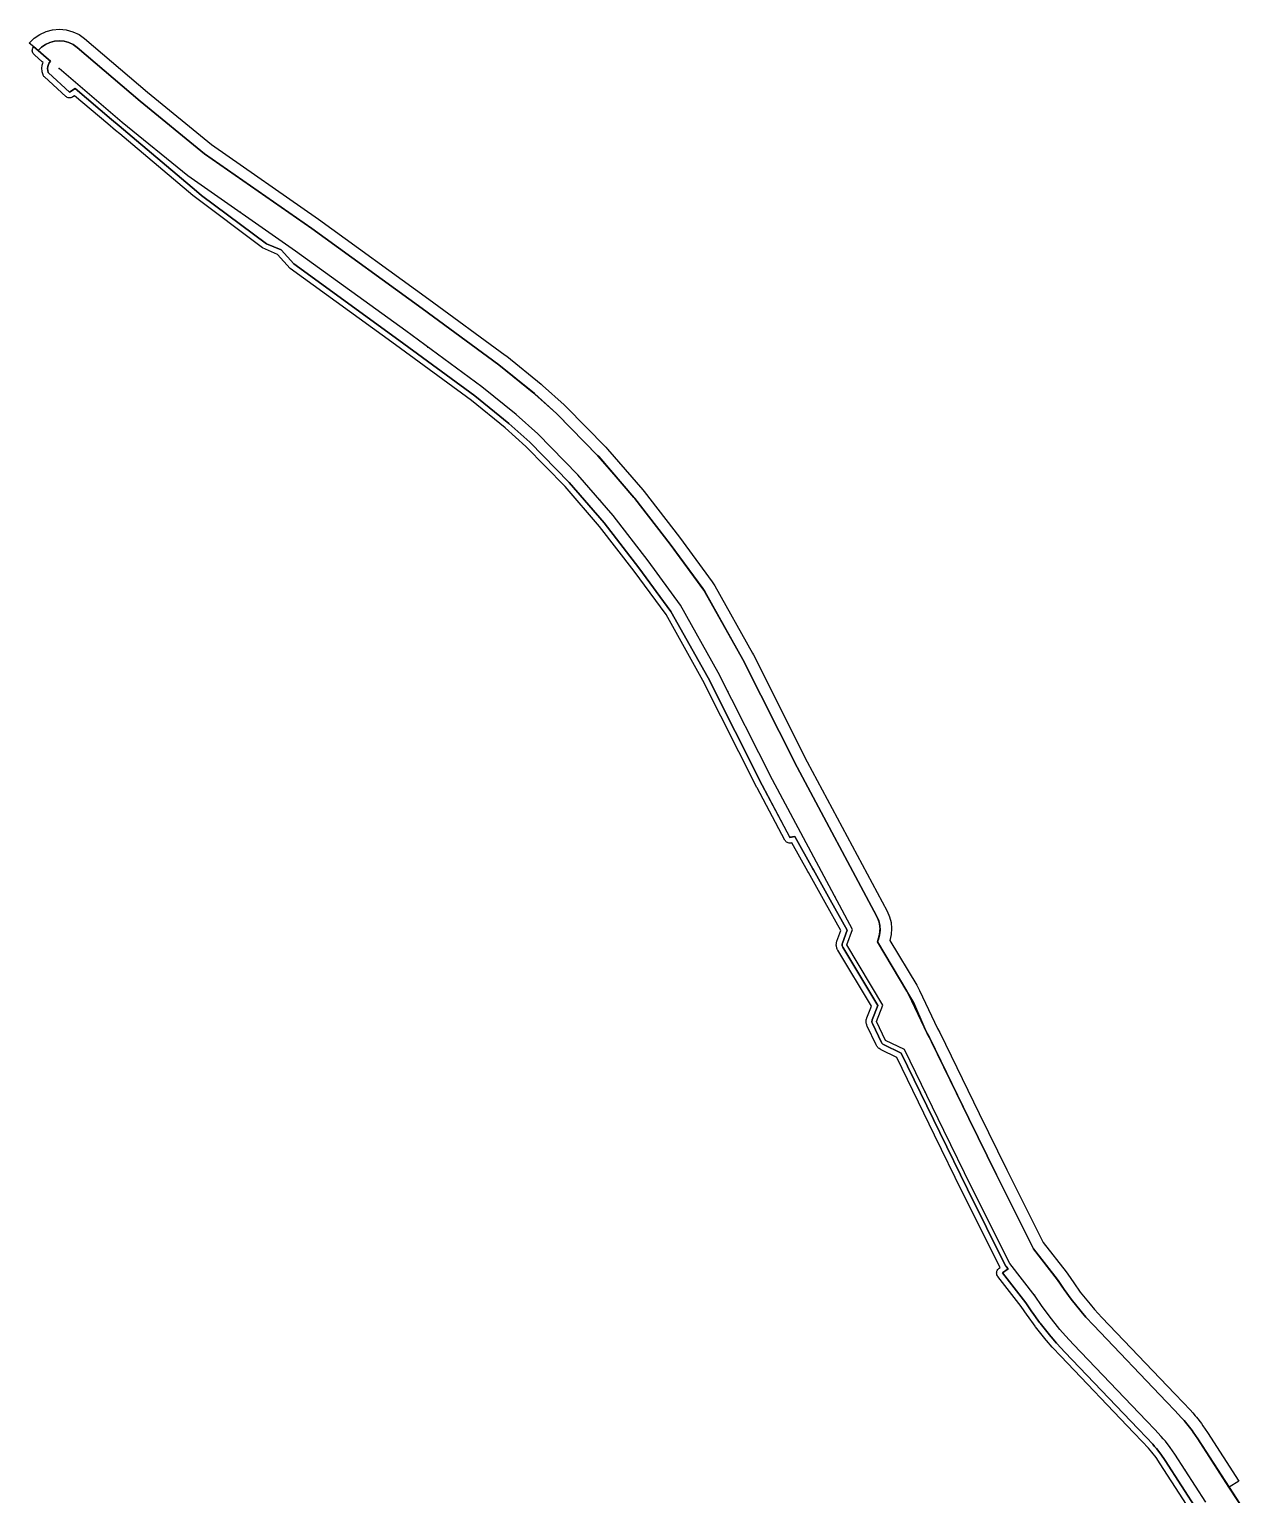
# Model space of a CAD drawing. Header units: inches. Extents: x 87989 to 118156, y 435697 to 451526.
# Drawn here: x 87989 to 88516, y 439843 to 440477 of the extents above; entities that cross this region are included whole.
import ezdxf

# ---------------------------------------------------------------- set-up
doc = ezdxf.new("R2010")
doc.units = ezdxf.units.IN
doc.header["$MEASUREMENT"] = 0
for name, color, linetype, true_color in [('As_waterkering_BWK', 7, 'Continuous', 0x7b8981), ('Beschermingszone_BWK', 7, 'Continuous', 0xcf890d), ('Grens_bebouwingsvrije_zone_BWK', 7, 'Continuous', 0x6789ae), ('Kernzone_BWK', 7, 'Continuous', 0xcb89af), ('Referentiepunten_BWK', 7, 'Continuous', 0x178980)]:
    doc.layers.add(name, color=color, linetype=linetype, true_color=true_color)

msp = doc.modelspace()

# ---------------------------------------------------------------- linework, layer by layer
at = {"layer": 'As_waterkering_BWK'}
msp.add_lwpolyline([(88497.9316, 439839.3755), (88484.5444, 439860.0826), (88482.6022, 439862.986), (88480.4796, 439865.736), (88479.6034, 439866.7653), (88478.6914, 439867.782), (88475.9236, 439870.7219), (88472.2613, 439874.525), (88440.6775, 439907.6361), (88437.2083, 439911.3467), (88434.8149, 439914.1172), (88430.1536, 439919.9355), (88426.8955, 439924.4637), (88424.1783, 439928.4886), (88413.172, 439942.564), (88396.6653, 439975.65), (88384.6606, 440000.1429), (88367.666, 440035.183), (88359.465, 440039.122), (88355.526, 440047.323), (88358.3, 440054.438), (88342.622, 440080.527), (88345.074, 440087.08), (88310.4645, 440151.904), (88287.0511, 440198.3794), (88270.7635, 440227.5111), (88256.6745, 440246.6559), (88241.521, 440266.288), (88226.286, 440283.895), (88208.9698, 440301.5709), (88199.6882, 440309.9385), (88184.8323, 440321.9556), (88151.8615, 440346.1621), (88104.2028, 440380.7096), (88057.53, 440413.256), (88029.206, 440436.389), (88001.919, 440459.665)], dxfattribs=at)
at = {"layer": 'Beschermingszone_BWK'}
msp.add_polyline3d([(88012.899, 440472.6432, 0), (88040.1002, 440449.4409, 0), (88067.7833, 440426.8311, 0), (88114.0538, 440394.564, 0), (88161.8808, 440359.8959, 0), (88194.893, 440335.659, 0), (88195.5239, 440335.1729, 0), (88210.3799, 440323.1559, 0), (88211.0711, 440322.565, 0), (88220.3529, 440314.1972, 0), (88221.1138, 440313.4678, 0), (88238.4299, 440295.7918, 0), (88239.1418, 440295.0188, 0), (88254.3767, 440277.4118, 0), (88254.9782, 440276.6752, 0), (88270.2491, 440256.8879, 0), (88284.4552, 440237.5871, 0), (88285.6019, 440235.8071, 0), (88301.8892, 440206.6758, 0), (88302.2332, 440206.028, 0), (88325.556, 440159.7329, 0), (88360.0703, 440095.0868, 0), (88361.1269, 440092.6891, 0), (88361.794, 440090.1558, 0), (88362.0552, 440087.5489, 0), (88361.9049, 440084.9332, 0), (88361.3459, 440082.3739, 0), (88372.947, 440063.0662, 0), (88374.0818, 440060.7391, 0), (88381.9178, 440044.358, 0), (88382.962, 440042.6018, 0), (88399.941, 440007.5931, 0), (88411.9039, 439983.1858, 0), (88427.619, 439951.6861, 0), (88437.5701, 439938.9602, 0), (88438.2681, 439938.0008, 0), (88440.843, 439934.1861, 0), (88443.696, 439930.2212, 0), (88447.8851, 439924.9921, 0), (88449.8542, 439922.713, 0), (88453.0371, 439919.308, 0), (88484.5348, 439886.2879, 0), (88488.2351, 439882.4442, 0), (88491.2078, 439879.2841, 0), (88492.403, 439877.9511, 0), (88493.424, 439876.7562, 0), (88493.9372, 439876.1231, 0), (88496.0599, 439873.373, 0), (88496.7322, 439872.438, 0), (88498.7477, 439869.4233, 0), (88512.3131, 439848.4418, 0), (88508.0832, 439845.7751, 0), (88494.5701, 439866.6761, 0), (88492.5762, 439869.658, 0), (88492.1019, 439870.3181, 0), (88489.798, 439873.2918, 0), (88488.6382, 439874.6611, 0), (88487.5262, 439875.9011, 0), (88484.6141, 439878.9968, 0), (88480.9249, 439882.8281, 0), (88449.402, 439915.8751, 0), (88446.135, 439919.37, 0), (88444.041, 439921.7939, 0), (88439.713, 439927.1961, 0), (88436.7409, 439931.3269, 0), (88434.1241, 439935.203, 0), (88433.6311, 439935.8803, 0), (88423.37, 439949.0031, 0), (88407.422, 439980.9691, 0), (88395.4469, 440005.4019, 0), (88378.4631, 440040.4198, 0), (88377.4362, 440042.15, 0), (88369.428, 440058.9288, 0), (88368.639, 440060.5288, 0), (88355.8901, 440081.745, 0), (88356.3318, 440082.9251, 0), (88356.8699, 440084.8752, 0), (88357.0722, 440086.8882, 0), (88356.9341, 440088.9069, 0), (88356.4589, 440090.8731, 0), (88355.6599, 440092.7319, 0), (88321.1172, 440157.4301, 0), (88297.6468, 440204.007, 0), (88281.2378, 440233.3671, 0), (88280.4282, 440234.6239, 0), (88266.2568, 440253.8782, 0), (88251.0202, 440273.6202, 0), (88250.5953, 440274.14, 0), (88235.3603, 440291.747, 0), (88234.8581, 440292.2928, 0), (88217.542, 440309.9688, 0), (88217.005, 440310.4839, 0), (88207.7231, 440318.8512, 0), (88207.2351, 440319.2682, 0), (88192.1568, 440331.457, 0), (88158.9339, 440355.8563, 0), (88111.1562, 440390.4891, 0), (88064.7679, 440422.8382, 0), (88036.8961, 440445.602, 0), (88009.6698, 440468.8261, 0), (88007.9659, 440470.0301, 0), (88006.079, 440470.9209, 0), (88004.0668, 440471.4711, 0), (88001.9891, 440471.6649, 0), (87999.9099, 440471.4958, 0), (87997.891, 440470.9689, 0), (87995.994, 440470.1002, 0), (87994.2761, 440468.9162, 0), (87992.7891, 440467.4529, 0), (87990.8939, 440469.0698, 0), (87988.9851, 440470.6978, 0), (87991.0918, 440472.771, 0), (87993.5252, 440474.4482, 0), (87996.2129, 440475.6789, 0), (87999.0728, 440476.425, 0), (88002.0182, 440476.6649, 0), (88004.9612, 440476.3908, 0), (88007.8122, 440475.6109, 0), (88010.4851, 440474.349, 0)], close=True, dxfattribs=at)
msp.add_polyline3d([(88499.4866, 439823.1561, 0), (88478.2779, 439855.9614, 0), (88476.5097, 439858.6047, 0), (88474.6523, 439861.0111, 0), (88473.9556, 439861.8295, 0), (88473.1687, 439862.7067, 0), (88470.4918, 439865.55, 0), (88466.8466, 439869.3355, 0), (88435.2248, 439902.4867, 0), (88431.7133, 439906.2427, 0), (88431.5492, 439906.4252, 0), (88429.1245, 439909.2318, 0), (88428.9762, 439909.41, 0), (88424.2804, 439915.2717, 0), (88424.0849, 439915.5292, 0), (88420.7968, 439920.0986, 0), (88420.6899, 439920.2519, 0), (88418.1087, 439924.0751, 0), (88408.0121, 439936.9871, 0), (88407.7899, 439937.3243, 0), (88407.6248, 439937.6929, 0), (88407.5212, 439938.0833, 0), (88407.4819, 439938.4852, 0), (88407.5077, 439938.8882, 0), (88407.5982, 439939.2818, 0), (88407.7508, 439939.6557, 0), (88407.9616, 439940.0002, 0), (88408.2251, 439940.3062, 0), (88408.5345, 439940.5658, 0), (88408.9816, 439940.8831, 0), (88392.6316, 439973.6553, 0), (88380.6157, 439998.1707, 0), (88364.3023, 440031.8065, 0), (88357.5167, 440035.0656, 0), (88357.3306, 440035.1649, 0), (88357.04, 440035.336, 0), (88356.6961, 440035.5798, 0), (88356.4383, 440035.7973, 0), (88356.1403, 440036.0953, 0), (88355.9228, 440036.3531, 0), (88355.679, 440036.697, 0), (88355.5079, 440036.9876, 0), (88355.4086, 440037.1737, 0), (88351.4696, 440045.3747, 0), (88351.3886, 440045.5628, 0), (88351.2715, 440045.8686, 0), (88351.1568, 440046.2615, 0), (88351.0912, 440046.5823, 0), (88351.0422, 440046.9887, 0), (88351.0297, 440047.3159, 0), (88351.0477, 440047.7248, 0), (88351.0888, 440048.0496, 0), (88351.1733, 440048.4501, 0), (88351.2669, 440048.7639, 0), (88351.3334, 440048.9576, 0), (88353.3048, 440054.014, 0), (88338.756, 440078.2242, 0), (88338.6572, 440078.405, 0), (88338.5266, 440078.6696, 0), (88338.3881, 440079.0115, 0), (88338.2978, 440079.2924, 0), (88338.2112, 440079.651, 0), (88338.1632, 440079.9421, 0), (88338.1303, 440080.3095, 0), (88338.1257, 440080.6045, 0), (88338.1472, 440080.9728, 0), (88338.186, 440081.2652, 0), (88338.2615, 440081.6263, 0), (88338.343, 440081.9099, 0), (88338.4043, 440082.0956, 0), (88340.1092, 440086.6521, 0), (88333.3307, 440098.7803, 0), (88326.0798, 440111.7535, 0), (88325.8351, 440112.1914, 0), (88318.8873, 440124.6224, 0), (88318.4958, 440124.5565, 0), (88318.108, 440124.522, 0), (88317.7195, 440124.5482, 0), (88317.3399, 440124.6343, 0), (88316.9782, 440124.7783, 0), (88316.6432, 440124.9767, 0), (88316.3432, 440125.2247, 0), (88316.0852, 440125.5163, 0), (88315.8757, 440125.8444, 0), (88303.8415, 440148.3848, 0), (88303.7732, 440148.5165, 0), (88280.4258, 440194.8606, 0), (88264.4455, 440223.4426, 0), (88250.6848, 440242.1413, 0), (88235.7121, 440261.5392, 0), (88220.7662, 440278.8121, 0), (88203.7751, 440296.1562, 0), (88194.8154, 440304.2336, 0), (88180.2521, 440316.014, 0), (88147.4413, 440340.1031, 0), (88101.8524, 440373.1513, 0), (88096.4317, 440379.2103, 0), (88089.8023, 440382.1232, 0), (88059.6604, 440404.6889, 0), (88031.9362, 440428.2606, 0), (88028.1514, 440431.4405, 0), (88026.3226, 440432.9345, 0), (88022.985, 440435.7811, 0), (88008.5591, 440447.9011, 0), (88007.7454, 440447.3867, 0), (88007.3843, 440447.1978, 0), (88006.9974, 440447.07, 0), (88006.5948, 440447.0068, 0), (88006.1872, 440447.0098, 0), (88005.7856, 440447.079, 0), (88005.4006, 440447.2125, 0), (88005.0424, 440447.4069, 0), (88004.7205, 440447.6568, 0), (87995.5635, 440456.0485, 0), (87995.3337, 440456.2892, 0), (87995.1379, 440456.5582, 0), (87994.9795, 440456.8509, 0), (87994.936, 440456.946, 0), (87994.7901, 440457.3554, 0), (87994.5706, 440458.1965, 0), (87994.4978, 440458.6251, 0), (87994.4273, 440459.4915, 0), (87994.4299, 440459.9262, 0), (87994.5105, 440460.7917, 0), (87994.5883, 440461.2194, 0), (87994.8177, 440462.0579, 0), (87994.9234, 440462.344, 0), (87994.593, 440462.6282, 0), (87991.1668, 440465.5507, 0), (87990.8752, 440465.8445, 0), (87990.6361, 440466.1824, 0), (87990.456, 440466.5552, 0), (87990.3398, 440466.9525, 0), (87990.2909, 440467.3636, 0), (87990.3104, 440467.7771, 0), (87990.398, 440468.1818, 0), (87990.5511, 440468.5664, 0), (87990.7655, 440468.9205, 0), (87990.8938, 440469.0696, 0), (87992.7893, 440467.4527, 0), (87996.2193, 440464.5269, 0), (87998.1052, 440462.8983, 0), (87997.6002, 440462.1845, 0), (87997.2291, 440461.3983, 0), (87996.9997, 440460.5598, 0), (87996.9191, 440459.6943, 0), (87996.9896, 440458.8278, 0), (87997.2091, 440457.9867, 0), (87997.2526, 440457.8916, 0), (88006.4095, 440449.4999, 0), (88008.768, 440450.9908, 0), (88024.6003, 440437.6892, 0), (88027.9245, 440434.8537, 0), (88029.7462, 440433.3658, 0), (88033.55, 440430.17, 0), (88061.26, 440406.61, 0), (88063.48, 440404.8, 0), (88091.5426, 440383.9031, 0), (88097.9168, 440381.3047, 0), (88103.3746, 440375.135, 0), (88148.9147, 440342.1228, 0), (88181.7788, 440317.9945, 0), (88196.4396, 440306.1353, 0), (88205.5067, 440297.9611, 0), (88222.6061, 440280.5064, 0), (88237.6484, 440263.1221, 0), (88252.6814, 440243.6462, 0), (88266.5515, 440224.7987, 0), (88282.6342, 440196.0335, 0), (88305.9992, 440149.6544, 0), (88306.0538, 440149.5491, 0), (88318.0811, 440127.0219, 0), (88320.21, 440127.38, 0), (88328.0174, 440113.4111, 0), (88328.2621, 440112.9732, 0), (88335.513, 440100, 0), (88342.8565, 440086.8608, 0), (88340.7457, 440081.2195, 0), (88340.6642, 440080.9359, 0), (88340.6254, 440080.6434, 0), (88340.63, 440080.3484, 0), (88340.6779, 440080.0573, 0), (88340.7682, 440079.7765, 0), (88340.8988, 440079.5119, 0), (88356.0799, 440054.2496, 0), (88353.6626, 440048.0495, 0), (88353.569, 440047.7357, 0), (88353.5279, 440047.4109, 0), (88353.5404, 440047.0837, 0), (88353.606, 440046.7629, 0), (88353.7232, 440046.4571, 0), (88357.6622, 440038.2561, 0), (88357.8333, 440037.9655, 0), (88358.0508, 440037.7078, 0), (88358.3085, 440037.4903, 0), (88358.5991, 440037.3192, 0), (88366.171, 440033.6823, 0), (88382.8629, 439999.2664, 0), (88394.8726, 439974.7634, 0), (88411.3824, 439941.6711, 0), (88411.4399, 439941.564, 0), (88411.5965, 439941.332, 0), (88412.4306, 439940.2654, 0), (88409.9815, 439938.5271, 0), (88420.1319, 439925.5463, 0), (88422.7514, 439921.6661, 0), (88422.8369, 439921.5435, 0), (88426.095, 439917.0153, 0), (88426.2514, 439916.8093, 0), (88430.9127, 439910.991, 0), (88431.0313, 439910.8485, 0), (88433.4247, 439908.078, 0), (88433.556, 439907.932, 0), (88437.0424, 439904.2032, 0), (88468.6515, 439871.0653, 0), (88472.3024, 439867.274, 0), (88475.0096, 439864.3984, 0), (88475.8382, 439863.4748, 0), (88476.5948, 439862.5861, 0), (88478.5405, 439860.0651, 0), (88480.3667, 439857.3351, 0), (88501.586, 439824.5134, 0)], dxfattribs=at)
at = {"layer": 'Grens_bebouwingsvrije_zone_BWK'}
msp.add_lwpolyline([(88515.6674, 439834.0447), (88508.009, 439845.8906), (88494.5708, 439866.6766), (88492.3502, 439869.9961), (88489.8033, 439873.2959), (88488.6398, 439874.6625), (88487.5276, 439875.9024), (88484.6144, 439878.9968), (88480.9249, 439882.8282), (88449.4022, 439915.8753), (88446.1349, 439919.3699), (88444.041, 439921.7937), (88439.7129, 439927.1961), (88436.7409, 439931.3267), (88433.8895, 439935.5503), (88423.37, 439949.0032), (88407.422, 439980.9693), (88395.4468, 440005.4019), (88376.6359, 440044.1871), (88371.6206, 440055.5687), (88355.8902, 440081.7449), (88356.8526, 440085.0269), (88357.0645, 440087.7464), (88356.6407, 440090.2539), (88355.6006, 440092.8425), (88321.1173, 440157.4301), (88297.6515, 440204.0096), (88280.8722, 440234.0206), (88266.2579, 440253.8793), (88250.8152, 440273.8861), (88235.1177, 440292.0276), (88217.2814, 440310.2344), (88207.4848, 440319.0663), (88192.1606, 440331.4621), (88158.9339, 440355.8566), (88111.1568, 440390.4899), (88064.7678, 440422.8384), (88036.8961, 440445.602), (88009.7067, 440468.7947)], dxfattribs=at)
at = {"layer": 'Kernzone_BWK'}
msp.add_polyline3d([(88501.5859, 439824.5117, 0), (88480.3672, 439857.3359, 0), (88478.5391, 439860.0664, 0), (88476.5938, 439862.5859, 0), (88475.8398, 439863.4766, 0), (88475.0078, 439864.3984, 0), (88472.3008, 439867.2734, 0), (88468.6523, 439871.0664, 0), (88437.043, 439904.2031, 0), (88433.5547, 439907.9336, 0), (88433.4258, 439908.0781, 0), (88431.0313, 439910.8477, 0), (88430.9141, 439910.9922, 0), (88426.25, 439916.8086, 0), (88426.0938, 439917.0156, 0), (88422.8359, 439921.543, 0), (88422.75, 439921.668, 0), (88420.1328, 439925.5469, 0), (88409.9805, 439938.5273, 0), (88412.4297, 439940.2656, 0), (88411.5977, 439941.332, 0), (88411.4414, 439941.5625, 0), (88411.3828, 439941.6719, 0), (88394.8711, 439974.7617, 0), (88382.8633, 439999.2656, 0), (88366.1719, 440033.6836, 0), (88358.5977, 440037.3203, 0), (88358.3086, 440037.4922, 0), (88358.0508, 440037.707, 0), (88357.832, 440037.9648, 0), (88357.6641, 440038.2578, 0), (88353.7227, 440046.457, 0), (88353.6055, 440046.7617, 0), (88353.5391, 440047.082, 0), (88353.5273, 440047.4102, 0), (88353.5703, 440047.7344, 0), (88353.6641, 440048.0508, 0), (88356.0781, 440054.25, 0), (88340.8984, 440079.5117, 0), (88340.7695, 440079.7773, 0), (88340.6797, 440080.0586, 0), (88340.6289, 440080.3477, 0), (88340.625, 440080.6445, 0), (88340.6641, 440080.9375, 0), (88340.7461, 440081.2188, 0), (88342.8555, 440086.8594, 0), (88335.5117, 440100, 0), (88328.2617, 440112.9727, 0), (88328.0156, 440113.4102, 0), (88320.2109, 440127.3789, 0), (88318.082, 440127.0234, 0), (88306.0547, 440149.5508, 0), (88306, 440149.6563, 0), (88282.6328, 440196.0352, 0), (88266.5508, 440224.7969, 0), (88252.6797, 440243.6445, 0), (88237.6484, 440263.1211, 0), (88222.6055, 440280.5078, 0), (88205.5078, 440297.9609, 0), (88196.4414, 440306.1367, 0), (88181.7773, 440317.9961, 0), (88148.9141, 440342.1211, 0), (88103.375, 440375.1367, 0), (88097.918, 440381.3047, 0), (88091.543, 440383.9023, 0), (88063.4805, 440404.8008, 0), (88061.2617, 440406.6094, 0), (88033.5508, 440430.1719, 0), (88029.7461, 440433.3672, 0), (88027.9258, 440434.8555, 0), (88024.6016, 440437.6875, 0), (88008.7695, 440450.9922, 0), (88006.4102, 440449.5, 0), (87997.2539, 440457.8906, 0), (87997.2109, 440457.9883, 0), (87996.9883, 440458.8281, 0), (87996.918, 440459.6953, 0), (87997, 440460.5586, 0), (87997.2305, 440461.3984, 0), (87997.6016, 440462.1836, 0), (87998.1055, 440462.8984, 0), (87996.2188, 440464.5273, 0), (87992.7891, 440467.4531, 0), (87994.2773, 440468.918, 0), (87995.9922, 440470.1016, 0), (87997.8906, 440470.9688, 0), (87999.9102, 440471.4961, 0), (88001.9883, 440471.6641, 0), (88004.0664, 440471.4727, 0), (88006.0781, 440470.9219, 0), (88007.9648, 440470.0313, 0), (88009.668, 440468.8242, 0), (88036.8945, 440445.6016, 0), (88064.7695, 440422.8398, 0), (88111.1563, 440390.4883, 0), (88158.9336, 440355.8555, 0), (88192.1563, 440331.457, 0), (88207.2344, 440319.2695, 0), (88207.7227, 440318.8516, 0), (88217.0039, 440310.4844, 0), (88217.543, 440309.9688, 0), (88234.8594, 440292.293, 0), (88235.3594, 440291.7461, 0), (88250.5938, 440274.1406, 0), (88251.0195, 440273.6211, 0), (88266.2578, 440253.8789, 0), (88280.4297, 440234.625, 0), (88281.2383, 440233.3672, 0), (88297.6484, 440204.0078, 0), (88321.1172, 440157.4297, 0), (88355.6602, 440092.7305, 0), (88356.457, 440090.875, 0), (88356.9336, 440088.9063, 0), (88357.0742, 440086.8867, 0), (88356.8711, 440084.875, 0), (88356.332, 440082.9258, 0), (88355.8906, 440081.7461, 0), (88368.6406, 440060.5273, 0), (88369.4297, 440058.9297, 0), (88377.4375, 440042.1484, 0), (88378.4648, 440040.418, 0), (88395.4453, 440005.4023, 0), (88407.4219, 439980.9687, 0), (88423.3711, 439949.0039, 0), (88433.6328, 439935.8789, 0), (88434.125, 439935.2031, 0), (88436.7422, 439931.3281, 0), (88439.7148, 439927.1953, 0), (88444.0391, 439921.793, 0), (88446.1367, 439919.3711, 0), (88449.4023, 439915.875, 0), (88480.9258, 439882.8281, 0), (88484.6133, 439878.9961, 0), (88487.5273, 439875.9023, 0), (88488.6367, 439874.6602, 0), (88489.7969, 439873.293, 0), (88492.1016, 439870.3164, 0), (88492.5781, 439869.6563, 0), (88494.5703, 439866.6758, 0), (88508.082, 439845.7734, 0), (88515.668, 439834.043, 0)], dxfattribs=at)
at = {"layer": 'Referentiepunten_BWK'}
for p in [(88001.919, 440459.665), (88080.1396, 440397.4896), (88161.3738, 440339.1784), (88235.806, 440272.8928), (88291.2441, 440190.0562), (88337.442, 440101.3749), (88376.6245, 440016.7121), (88423.849, 439928.9097), (88488.9277, 439853.3026)]:
    msp.add_point(p, dxfattribs=at)

doc.saveas('drawing.dxf')
